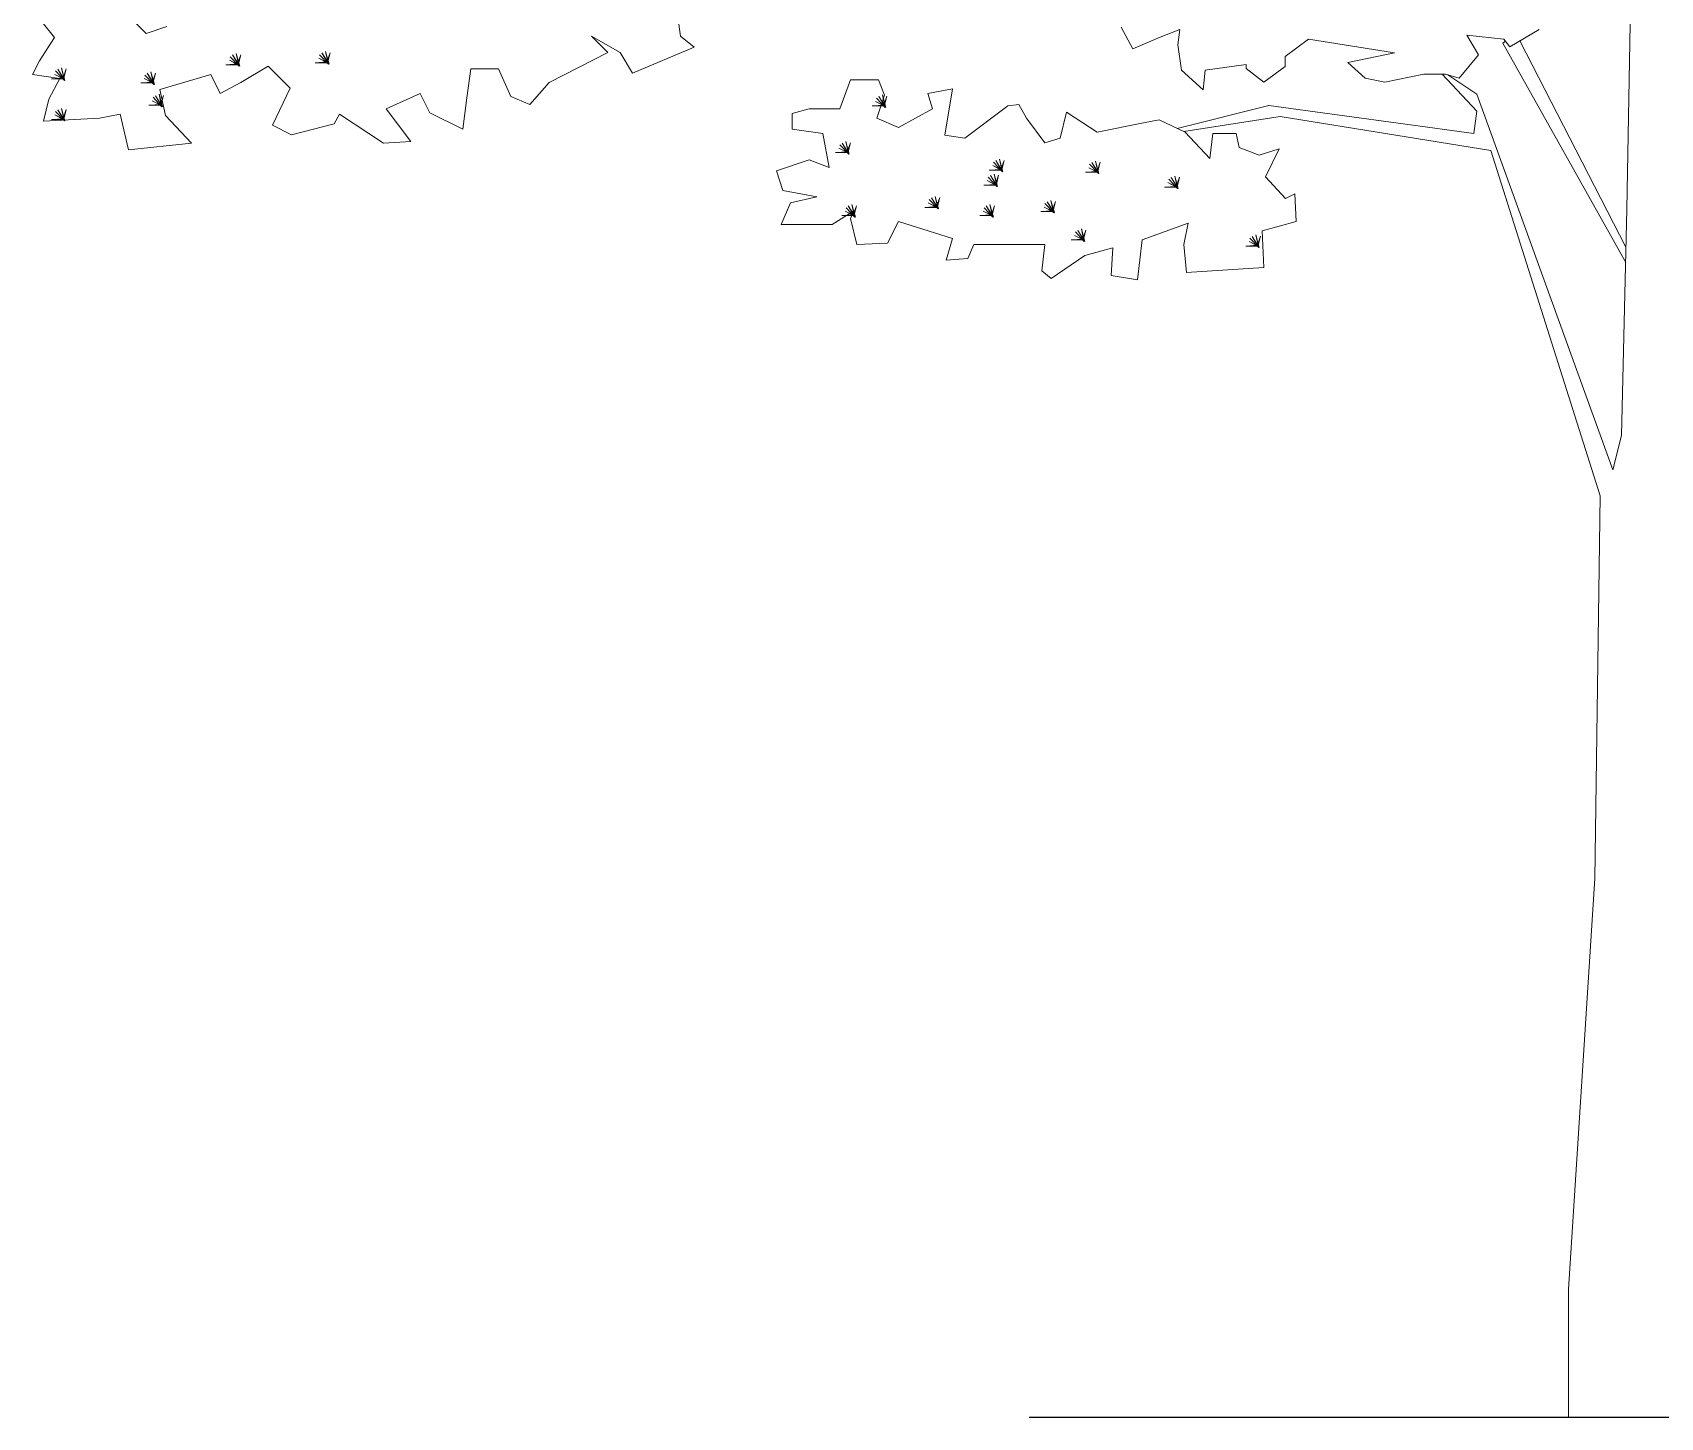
# Model space of a CAD drawing. Header units: millimetres. Extents: x -17823 to 16843, y 0 to 26332.
# Drawn here: x -12005 to 4, y 0 to 10211 of the extents above; entities that cross this region are included whole.
import ezdxf

# ---------------------------------------------------------------- set-up
doc = ezdxf.new("R2010")
doc.units = ezdxf.units.MM
doc.layers.add('ceco.net 196', color=7, linetype='Continuous')

msp = doc.modelspace()

# ---------------------------------------------------------------- linework, layer by layer
at = {"layer": 'ceco.net 196'}
msp.add_line((4496, 0), (-4652, 0), dxfattribs=at)
at = {"layer": 'ceco.net 196', "lineweight": 5}
for points in [[(-191, 11777), (-243, 8910), (-282, 7240), (-347, 6988), (-1351, 9757), (-1564, 9899)], [(-12005, 10377), (-11843, 10175), (-11954, 10003), (-12005, 9902), (-11803, 9872), (-11884, 9720), (-11924, 9559), (-11510, 9579), (-11358, 9609), (-11297, 9347), (-10833, 9397), (-11025, 9599), (-11065, 9791), (-10691, 9902), (-10620, 9761), (-10469, 9842), (-10266, 9963), (-10105, 9801), (-10236, 9529), (-10095, 9458), (-9781, 9539), (-9741, 9609), (-9417, 9397), (-9215, 9407), (-9397, 9650), (-9145, 9761), (-9074, 9619), (-8831, 9498), (-8801, 9731), (-8771, 9943), (-8568, 9943), (-8477, 9741), (-8336, 9680), (-8194, 9842), (-7760, 10064), (-7881, 10185), (-7669, 10064), (-7578, 9912), (-7123, 10104), (-7224, 10185), (-7244, 10326)], [(-11014, 10256), (-11166, 10205), (-11328, 10367)], [(-3974, 10250), (-3888, 10091), (-3686, 10178), (-3542, 10235), (-3557, 10120), (-3528, 9933), (-3369, 9789), (-3355, 9933), (-3052, 9976), (-3052, 9947), (-2922, 9846), (-2764, 9962), (-2764, 10034), (-2591, 10163), (-1957, 10062), (-2303, 9990), (-2173, 9875), (-2029, 9846), (-1741, 9904), (-1582, 9904), (-1481, 9875), (-1337, 10048), (-1424, 10192), (-1150, 10163), (-1107, 10106), (-891, 10235)], [(-252, 8515), (-1159, 10134), (-1138, 10147)], [(-1033, 10150), (-250, 8628)], [(-10547, 10033), (-10482, 9964), (-10530, 10046), (-10477, 9964), (-10503, 10056), (-10486, 9978), (-10469, 10048), (-10492, 9981), (-10578, 9974), (-10490, 9974), (-10553, 10008), (-10482, 9972)], [(-9888, 10048), (-9823, 9979), (-9871, 10061), (-9818, 9979), (-9844, 10071), (-9827, 9993), (-9810, 10063), (-9833, 9995), (-9919, 9989), (-9831, 9989), (-9894, 10023), (-9823, 9987)], [(-11835, 9928), (-11770, 9859), (-11818, 9941), (-11766, 9859), (-11791, 9951), (-11774, 9874), (-11757, 9943), (-11780, 9876), (-11866, 9869), (-11778, 9869), (-11841, 9903), (-11770, 9867)], [(-11176, 9898), (-11111, 9829), (-11159, 9911), (-11106, 9829), (-11132, 9921), (-11115, 9844), (-11098, 9913), (-11121, 9846), (-11207, 9840), (-11119, 9840), (-11182, 9873), (-11111, 9837)], [(-3502, 9478), (-3320, 9284), (-3297, 9466), (-3127, 9466), (-3104, 9364), (-2956, 9307), (-2808, 9353), (-2910, 9148), (-2763, 8989), (-2694, 9023), (-2683, 8818), (-2933, 8750), (-2922, 8478), (-3491, 8443), (-3513, 8648), (-3479, 8807), (-3820, 8682), (-3854, 8387), (-4048, 8421), (-4036, 8625), (-4241, 8568), (-4491, 8398), (-4560, 8455), (-4537, 8648), (-5060, 8648), (-5105, 8546), (-5265, 8534), (-5219, 8693), (-5617, 8818), (-5697, 8659), (-5924, 8648), (-5970, 8841), (-5947, 8898), (-6106, 8796), (-6482, 8796), (-6413, 8955), (-6220, 9000), (-6470, 9046), (-6516, 9193), (-6277, 9273), (-6129, 9216), (-6175, 9466), (-6402, 9500), (-6402, 9614), (-6277, 9648), (-6049, 9648), (-5970, 9864), (-5765, 9864), (-5720, 9750), (-5776, 9580), (-5617, 9512), (-5367, 9648), (-5401, 9762), (-5219, 9796), (-5276, 9455), (-5128, 9432), (-4810, 9671), (-4730, 9682), (-4673, 9580), (-4537, 9398), (-4423, 9432), (-4378, 9625), (-4150, 9478), (-3809, 9546), (-3695, 9568), (-3502, 9478)], [(-1606, 9904), (-1351, 9633), (-1372, 9467), (-2885, 9674), (-3561, 9505)], [(-11116, 9734), (-11051, 9664), (-11099, 9746), (-11047, 9664), (-11072, 9757), (-11055, 9679), (-11038, 9748), (-11061, 9681), (-11147, 9675), (-11059, 9675), (-11122, 9708), (-11051, 9673)], [(-5780, 9728), (-5715, 9659), (-5763, 9741), (-5710, 9659), (-5736, 9752), (-5719, 9674), (-5702, 9743), (-5725, 9676), (-5811, 9670), (-5723, 9670), (-5786, 9703), (-5715, 9668)], [(-11835, 9629), (-11770, 9560), (-11818, 9641), (-11766, 9560), (-11791, 9652), (-11774, 9574), (-11757, 9644), (-11780, 9576), (-11866, 9570), (-11778, 9570), (-11841, 9604), (-11770, 9568)], [(-3512, 9482), (-2802, 9592), (-1248, 9343), (-440, 6796), (-481, 3973), (-674, 946), (-674, 0)], [(-6049, 9384), (-5984, 9315), (-6033, 9397), (-5980, 9315), (-6005, 9407), (-5988, 9330), (-5972, 9399), (-5995, 9332), (-6081, 9326), (-5993, 9326), (-6056, 9359), (-5984, 9323)], [(-4915, 9255), (-4850, 9185), (-4898, 9267), (-4846, 9185), (-4871, 9278), (-4854, 9200), (-4838, 9269), (-4861, 9202), (-4947, 9196), (-4859, 9196), (-4922, 9230), (-4850, 9194)], [(-4207, 9240), (-4142, 9171), (-4190, 9253), (-4138, 9171), (-4163, 9264), (-4146, 9186), (-4129, 9255), (-4152, 9188), (-4238, 9182), (-4150, 9182), (-4213, 9215), (-4142, 9180)], [(-4956, 9145), (-4891, 9076), (-4939, 9157), (-4887, 9076), (-4912, 9168), (-4895, 9090), (-4878, 9159), (-4901, 9092), (-4987, 9086), (-4899, 9086), (-4962, 9120), (-4891, 9084)], [(-3623, 9130), (-3558, 9061), (-3606, 9142), (-3554, 9061), (-3579, 9153), (-3562, 9075), (-3545, 9145), (-3568, 9077), (-3654, 9071), (-3566, 9071), (-3629, 9105), (-3558, 9069)], [(-6004, 8920), (-5939, 8851), (-5988, 8933), (-5935, 8851), (-5960, 8943), (-5944, 8866), (-5927, 8935), (-5950, 8868), (-6036, 8862), (-5948, 8862), (-6011, 8895), (-5939, 8859)], [(-5390, 8980), (-5325, 8911), (-5374, 8993), (-5321, 8911), (-5346, 9003), (-5329, 8926), (-5313, 8995), (-5336, 8928), (-5422, 8921), (-5334, 8921), (-5397, 8955), (-5325, 8919)], [(-4986, 8920), (-4921, 8851), (-4969, 8933), (-4917, 8851), (-4942, 8943), (-4925, 8866), (-4908, 8935), (-4931, 8868), (-5017, 8862), (-4929, 8862), (-4992, 8895), (-4921, 8859)], [(-4537, 8950), (-4472, 8881), (-4520, 8963), (-4467, 8881), (-4493, 8973), (-4476, 8896), (-4459, 8965), (-4482, 8898), (-4568, 8891), (-4480, 8891), (-4543, 8925), (-4472, 8889)], [(-4312, 8741), (-4247, 8671), (-4295, 8753), (-4243, 8671), (-4268, 8764), (-4251, 8686), (-4234, 8755), (-4257, 8688), (-4343, 8682), (-4255, 8682), (-4318, 8716), (-4247, 8680)], [(-3024, 8696), (-2959, 8627), (-3007, 8708), (-2955, 8627), (-2980, 8719), (-2963, 8641), (-2946, 8710), (-2969, 8643), (-3055, 8637), (-2967, 8637), (-3030, 8671), (-2959, 8635)]]:
    msp.add_lwpolyline(points, dxfattribs=at)

doc.saveas('drawing.dxf')
